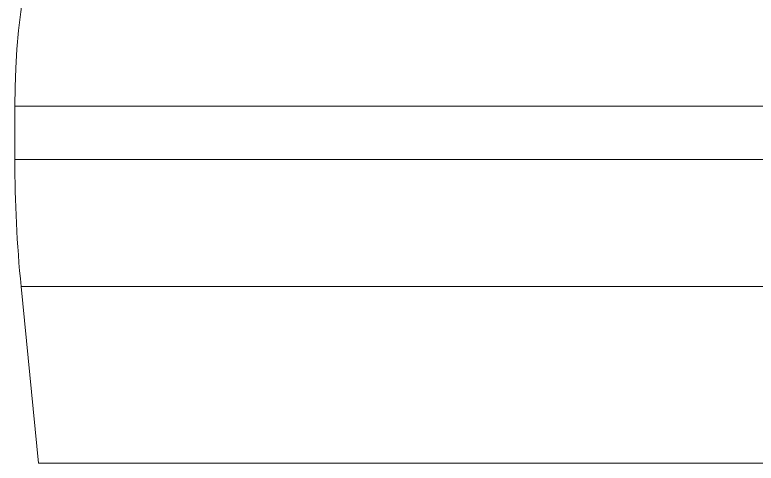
# Model space of a CAD drawing. Extents: x -180 to 858, y -94 to 522.
# Drawn here: x 668.01 to 702.69, y 162.67 to 183.62 of the extents above; entities that cross this region are included whole.
import ezdxf

# ---------------------------------------------------------------- set-up
doc = ezdxf.new("R2010")
doc.units = 0
doc.header["$LTSCALE"] = 7
doc.header["$MEASUREMENT"] = 0
doc.layers.add('8', color=250, linetype='CONTINUOUS', lineweight=15)

msp = doc.modelspace()

# ---------------------------------------------------------------- linework, layer by layer
at = {"layer": '8'}
for p, q in [((668.015, 176.8556), (668.015, 179.3556)), ((733.1201, 179.3556), (668.015, 179.3556)), ((733.1201, 176.8556), (668.015, 176.8556)), ((669.1291, 162.6699), (668.309, 170.9226)), ((732.8621, 170.9226), (668.309, 170.9226)), ((732.1424, 162.6699), (669.1291, 162.6699))]:
    msp.add_line(p, q, dxfattribs=at)
for centre, radius, start, end in [((703.4227, 179.3556), 35.4078, 134.59213, 179.99999), ((728.015, 176.8556), 60, 179.999995, 185.674844)]:
    msp.add_arc(centre, radius, start, end, dxfattribs=at)

doc.saveas('drawing.dxf')
